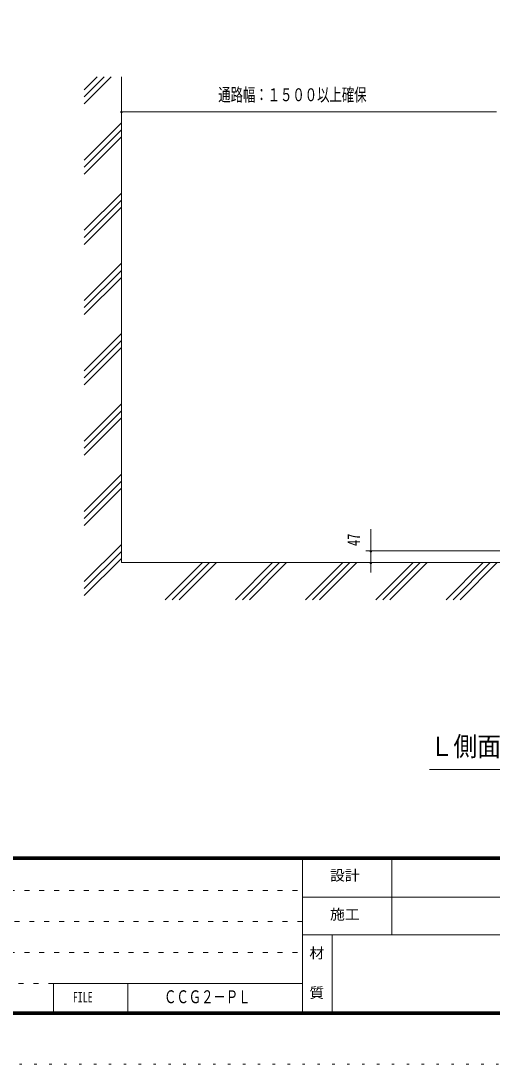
# Model space of a CAD drawing. Units: millimetres, scale not verified. Extents: x -5940 to 5940, y -4200 to 4200.
# Drawn here: x 426 to 2324, y -4200 to 0 of the extents above; entities that cross this region are included whole.
import ezdxf
from ezdxf.enums import TextEntityAlignment as Align

# ---------------------------------------------------------------- set-up
doc = ezdxf.new("R2010")
doc.units = ezdxf.units.MM
doc.header["$LTSCALE"] = 20
doc.linetypes.add('USER1', pattern=[3, 1, -2])
doc.linetypes.add('USER6', pattern=[3, 0.5, -2.5])
doc.layers.add('0-1_0-F1TEXT', color=7, linetype='Continuous')
for name, color, linetype, lineweight in [('0-2_2-03BODL', 7, 'Continuous', 18), ('0-4_2-43THIN', 4, 'Continuous', 18), ('0-5_2-53DIM', 3, 'Continuous', 18), ('0-A_F-F4PAPAER', 5, 'Continuous', 18), ('0-B_F-E_J_ADD', 5, 'USER6', 18)]:
    doc.layers.add(name, color=color, linetype=linetype, lineweight=lineweight)
doc.styles.add('ＭＳ ゴシック', font='')
doc.styles.get('ＭＳ ゴシック').set_extended_font_data('MS Gothic')

msp = doc.modelspace()

# ---------------------------------------------------------------- linework, layer by layer
at = {"layer": '0-2_2-03BODL'}
for p in [(831.12, -225.89), (4390.12, -2181.09)]:
    msp.add_line(p, (831.12, -2181.09), dxfattribs=at)
at = {"layer": '0-4_2-43THIN'}
for p, q in [((789.34, -225.89), (681.12, -334.12)), ((681.12, -305.83), (761.06, -225.89)), ((732.77, -225.89), (681.12, -277.55)), ((681.12, -560.39), (831.12, -410.39)), ((831.12, -438.67), (681.12, -588.67)), ((681.12, -616.96), (831.12, -466.96)), ((681.12, -843.23), (831.12, -693.23)), ((831.12, -721.52), (681.12, -871.52)), ((681.12, -899.8), (831.12, -749.8)), ((831.12, -976.08), (681.12, -1126.08)), ((681.12, -1154.36), (831.12, -1004.36)), ((831.12, -1032.64), (681.12, -1182.64)), ((681.12, -1408.92), (831.12, -1258.92)), ((831.12, -1287.2), (681.12, -1437.2)), ((681.12, -1465.49), (831.12, -1315.49)), ((681.12, -1691.76), (831.12, -1541.76)), ((831.12, -1570.05), (681.12, -1720.05)), ((681.12, -1748.33), (831.12, -1598.33)), ((681.12, -1974.6), (831.12, -1824.6)), ((831.12, -1852.89), (681.12, -2002.89)), ((681.12, -2031.17), (831.12, -1881.17)), ((831.12, -2107.45), (681.12, -2257.45)), ((681.12, -2285.73), (831.12, -2135.73)), ((831.12, -2164.02), (681.12, -2314.02)), ((1007.02, -2331.09), (1157.02, -2181.09)), ((1185.3, -2181.09), (1035.3, -2331.09)), ((1063.59, -2331.09), (1213.59, -2181.09)), ((1289.86, -2331.09), (1439.86, -2181.09)), ((1468.14, -2181.09), (1318.14, -2331.09)), ((1346.43, -2331.09), (1496.43, -2181.09)), ((1572.7, -2331.09), (1722.7, -2181.09)), ((1750.99, -2181.09), (1600.99, -2331.09)), ((1629.27, -2331.09), (1779.27, -2181.09)), ((1855.55, -2331.09), (2005.55, -2181.09)), ((2033.83, -2181.09), (1883.83, -2331.09)), ((1912.11, -2331.09), (2062.11, -2181.09)), ((2138.39, -2331.09), (2288.39, -2181.09)), ((2316.67, -2181.09), (2166.67, -2331.09)), ((2194.96, -2331.09), (2344.96, -2181.09))]:
    msp.add_line(p, q, dxfattribs=at)
at = {"layer": '0-5_2-53DIM'}
for p, q in [((835.12, -366.17), (827.12, -366.17)), ((2341.12, -366.17), (831.12, -366.17)), ((1835.01, -2134.09), (1835.01, -2046.09)), ((1815.01, -2134.09), (2542.12, -2134.09)), ((1839.01, -2134.09), (1831.01, -2134.09)), ((1835.01, -2134.09), (1835.01, -2181.09)), ((1815.01, -2181.09), (2019.01, -2181.09)), ((1839.01, -2181.09), (1831.01, -2181.09)), ((1835.01, -2181.09), (1835.01, -2220.35)), ((3392.23, -3013.84), (2072.23, -3013.84))]:
    msp.add_line(p, q, dxfattribs=at)
for centre in [(831.12, -366.17), (1835.01, -2134.09), (1835.01, -2181.09)]:
    msp.add_arc(centre, 4, 180, 0, dxfattribs=at)
at = {"layer": '0-A_F-F4PAPAER'}
for p, q in [((5730, -3366), (-5730, -3366)), ((-5730, -3367), (5730, -3367)), ((5730, -3368), (-5730, -3368)), ((-5730, -3369), (5730, -3369)), ((5730, -3370), (-5730, -3370)), ((-5730, -3371), (5730, -3371)), ((5730, -3372), (-5730, -3372)), ((-5730, -3373), (5730, -3373)), ((5730, -3374), (-5730, -3374)), ((-5730, -3375), (5730, -3375)), ((5730, -3376), (-5730, -3376)), ((1560, -4000), (1560, -3376)), ((1920, -3680), (1920, -3376)), ((1560, -3528), (3080, -3528)), ((3080, -3680), (1560, -3680)), ((1680, -3680), (1680, -4000)), ((856.8, -3875.2), (856.8, -4000))]:
    msp.add_line(p, q, dxfattribs=at)
at = {"layer": '0-A_F-F4PAPAER', "color": 6, "linetype": 'USER1'}
for p, q in [((-5740, -3500.8), (1560, -3500.8)), ((1560, -3625.6), (-5740, -3625.6)), ((-5740, -3750.4), (1560, -3750.4)), ((556.8, -3875.2), (-5740, -3875.2))]:
    msp.add_line(p, q, dxfattribs=at)
at = {"layer": '0-A_F-F4PAPAER'}
for points in [[(-5740, -4000), (5740, -4000), (5740, 4040), (-5740, 4040)], [(-5739, -3999), (5739, -3999), (5739, 4039), (-5739, 4039)], [(-5738, -3998), (-5738, 4038), (5738, 4038), (5738, -3998)], [(-5737, -3997), (5737, -3997), (5737, 4037), (-5737, 4037)], [(-5736, -3996), (-5736, 4036), (5736, 4036), (5736, -3996)], [(-5735, -3995), (5735, -3995), (5735, 4035), (-5735, 4035)], [(-5734, -3994), (-5734, 4034), (5734, 4034), (5734, -3994)], [(-5733, -3993), (5733, -3993), (5733, 4033), (-5733, 4033)], [(-5732, -3992), (5732, -3992), (5732, 4032), (-5732, 4032)], [(-5731, -3991), (5731, -3991), (5731, 4031), (-5731, 4031)], [(-5730, -3990), (-5730, 4030), (5730, 4030), (5730, -3990)]]:
    msp.add_lwpolyline(points, close=True, dxfattribs=at)
msp.add_lwpolyline([(556.8, -4000), (556.8, -3875.2), (1560, -3875.2)], dxfattribs=at)
at = {"layer": '0-B_F-E_J_ADD'}
msp.add_lwpolyline([(-5940, -4200), (5940, -4200), (5940, 4200), (-5940, 4200)], close=True, dxfattribs=at)

# ---------------------------------------------------------------- texts
at = {"layer": '0-1_0-F1TEXT', "style": 'ＭＳ ゴシック', "width": 0.7}
msp.add_text('ＣＣＧ２－ＰＬ', height=52.1, dxfattribs=at).set_placement((1002.64, -3970.49), align=Align.BOTTOM_LEFT)
at = {"layer": '0-5_2-53DIM', "color": 7, "style": 'ＭＳ ゴシック'}
for s, height, width, p in [('通路幅：１５００以上確保', 52.1, 0.7, (1221.12, -339.07)), ('Ｌ側面図\u3000Ｓ＝１／２０', 78.15, 0.9, (2072.23, -2983.18))]:
    msp.add_text(s, height=height, dxfattribs=dict(at, width=width)).set_placement(p, align=Align.BOTTOM_LEFT)
at = {"layer": '0-5_2-53DIM', "color": 7, "style": 'ＭＳ ゴシック', "width": 0.7}
msp.add_text('47', height=52.1, rotation=90, dxfattribs=at).set_placement((1807.9, -2114.09), align=Align.BOTTOM_LEFT)
at = {"layer": '0-A_F-F4PAPAER', "color": 7, "style": 'ＭＳ ゴシック'}
for s, width, p in [('設計', 1.05, (1671, -3473.53)), ('施工', 1.05, (1671, -3630.32)), ('材', 1.05, (1588, -3786.32)), ('質', 1.05, (1588, -3946.32)), ('FILE', 0.7, (635.3, -3963.92))]:
    msp.add_text(s, height=41.68, dxfattribs=dict(at, width=width)).set_placement(p, align=Align.BOTTOM_LEFT)

doc.saveas('drawing.dxf')
